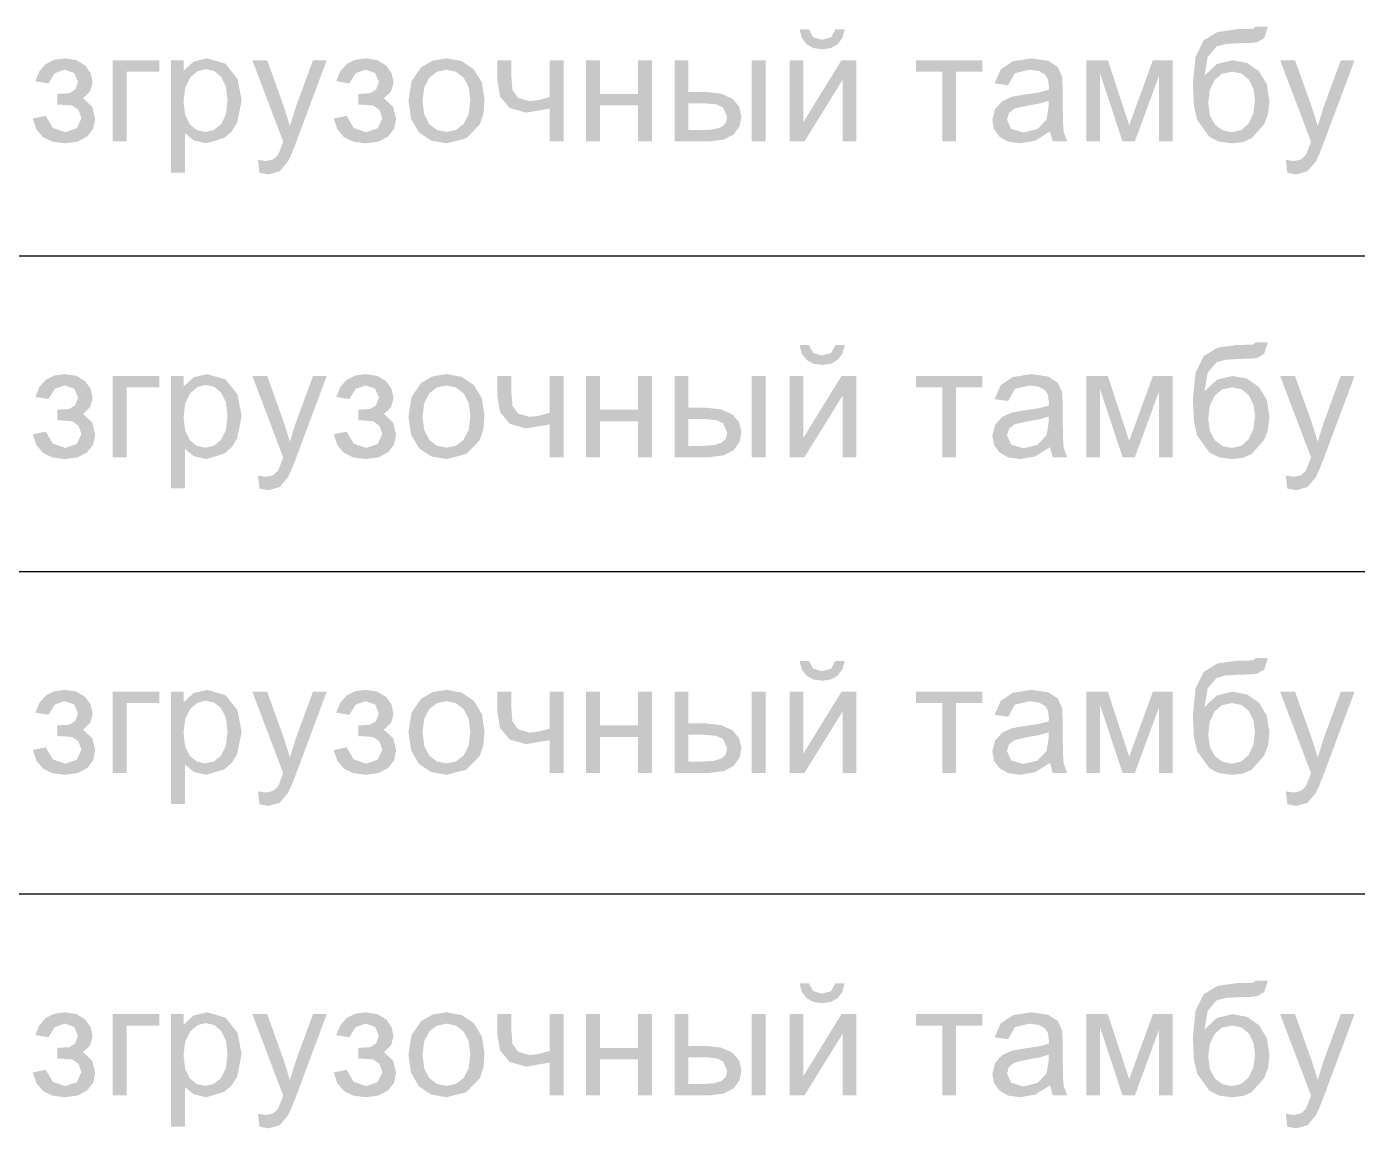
# Model space of a CAD drawing. Header units: millimetres. Extents: x 0 to 420, y 0 to 297.
# Drawn here: x 37.2 to 45.59, y 204.22 to 211.16 of the extents above; entities that cross this region are included whole.
import ezdxf

# ---------------------------------------------------------------- set-up
doc = ezdxf.new("R2010")
doc.units = ezdxf.units.MM
doc.layers.get('0').update_dxf_attribs({"linetype": 'CONTINUOUS'})

msp = doc.modelspace()

# ---------------------------------------------------------------- hatches: boundary and pattern name
at = {"true_color": 0x0000fb}
h = msp.add_hatch(color=0, dxfattribs=at)
h.paths.add_polyline_path([(44.951554, 211.162745), (45.028173, 211.162194), (45.005022, 211.089984), (44.959822, 211.064077), (44.918757, 211.059874), (44.851233, 211.058565), (44.760765, 211.05326), (44.70461, 211.037619), (44.648386, 210.970922), (44.629093, 210.854064), (44.705712, 210.926825), (44.804931, 210.951078), (44.897122, 210.933715), (44.971949, 210.881625), (45.021559, 210.800183), (45.038095, 210.694763), (45.029551, 210.612908), (45.004471, 210.547589), (44.925647, 210.458843), (44.87149, 210.435278), (44.801624, 210.427424), (44.720182, 210.437759), (44.65941, 210.468765), (44.58224, 210.575701), (44.561914, 210.665066), (44.55523, 210.802801), (44.572249, 210.972369), (44.623581, 211.076204), (44.710811, 211.129052), (44.835248, 211.14676), (44.904701, 211.147311), (44.93612, 211.149516)], flags=0)
h.paths.add_polyline_path([(44.947144, 210.696968), (44.937636, 210.769591), (44.909111, 210.828157), (44.863566, 210.866604), (44.802726, 210.87942), (44.738578, 210.865846), (44.691381, 210.825401), (44.661891, 210.76208), (44.652244, 210.680983), (44.662993, 210.60209), (44.695239, 210.544281), (44.743539, 210.509072), (44.802175, 210.497428), (44.860535, 210.511071), (44.906906, 210.551998), (44.936947, 210.615595)], flags=0)
h = msp.add_hatch(color=0, dxfattribs=at)
h.paths.add_polyline_path([(42.01289, 210.951078), (42.099982, 210.951078), (42.099982, 210.560818), (42.340312, 210.951078), (42.434019, 210.951078), (42.434019, 210.438999), (42.347478, 210.438999), (42.347478, 210.827055), (42.106597, 210.438999), (42.01289, 210.438999)], flags=0)
h.paths.add_polyline_path([(42.301727, 211.145106), (42.360707, 211.145106), (42.345893, 211.091776), (42.31661, 211.052502), (42.273546, 211.027973), (42.218494, 211.01998), (42.162752, 211.027904), (42.119826, 211.051951), (42.090129, 211.091294), (42.075729, 211.145106), (42.13526, 211.145106), (42.161718, 211.096048), (42.215737, 211.080063), (42.274717, 211.095497)], flags=0)
for points in [[(37.396627, 210.67051), (37.396627, 210.738309), (37.471592, 210.742719), (37.509075, 210.76587), (37.527265, 210.814377), (37.503563, 210.870601), (37.44348, 210.891547), (37.380986, 210.869774), (37.340403, 210.805006), (37.258272, 210.818786), (37.284196, 210.881728), (37.323867, 210.926687), (37.377179, 210.953662), (37.444032, 210.962654), (37.517136, 210.951492), (37.572465, 210.918005), (37.607467, 210.868878), (37.619318, 210.811069), (37.604091, 210.75457), (37.558684, 210.7113), (37.616562, 210.658383), (37.635854, 210.582315), (37.623176, 210.519752), (37.585694, 210.470418), (37.525336, 210.438172), (37.445134, 210.427424), (37.366775, 210.437147), (37.306917, 210.466353), (37.265455, 210.515093), (37.242287, 210.583418), (37.323867, 210.600505), (37.368515, 210.524438), (37.446788, 210.497428), (37.519548, 210.522233), (37.548762, 210.585622), (37.530572, 210.637437), (37.491436, 210.665549), (37.416471, 210.671061)], [(37.746009, 210.951078), (38.040909, 210.951078), (38.040909, 210.87942), (37.833101, 210.87942), (37.833101, 210.438999), (37.746009, 210.438999)], [(38.671409, 210.241664), (38.662038, 210.323244), (38.711647, 210.315527), (38.757398, 210.325449), (38.786062, 210.351907), (38.796879, 210.37492), (38.813071, 210.416951), (38.820788, 210.437897), (38.626209, 210.951078), (38.719916, 210.951078), (38.8263, 210.654524), (38.863232, 210.536013), (38.899061, 210.652871), (39.008753, 210.951078), (39.095293, 210.951078), (38.900714, 210.43018), (38.872671, 210.359004), (38.851656, 210.313873), (38.798739, 210.251035), (38.727633, 210.231191)], [(39.2936, 210.67051), (39.2936, 210.738309), (39.368566, 210.742719), (39.406048, 210.76587), (39.424238, 210.814377), (39.400536, 210.870601), (39.340454, 210.891547), (39.27796, 210.869774), (39.237376, 210.805006), (39.155245, 210.818786), (39.18117, 210.881728), (39.22084, 210.926687), (39.274153, 210.953662), (39.341005, 210.962654), (39.41411, 210.951492), (39.469438, 210.918005), (39.50444, 210.868878), (39.516291, 210.811069), (39.501064, 210.75457), (39.455658, 210.7113), (39.513535, 210.658383), (39.532828, 210.582315), (39.52015, 210.519752), (39.482667, 210.470418), (39.422309, 210.438172), (39.342107, 210.427424), (39.263749, 210.437147), (39.20389, 210.466353), (39.162428, 210.515093), (39.13926, 210.583418), (39.22084, 210.600505), (39.265488, 210.524438), (39.343761, 210.497428), (39.416521, 210.522233), (39.445736, 210.585622), (39.427546, 210.637437), (39.388409, 210.665549), (39.313444, 210.671061)], [(40.171779, 210.951078), (40.258871, 210.951078), (40.258871, 210.854064), (40.266036, 210.763114), (40.301865, 210.714056), (40.373523, 210.693109), (40.429747, 210.699448), (40.500854, 210.719017), (40.500854, 210.951078), (40.587946, 210.951078), (40.587946, 210.438999), (40.500854, 210.438999), (40.500854, 210.645705), (40.351475, 210.620349), (40.248398, 210.650115), (40.187764, 210.722324), (40.171779, 210.817133)], [(40.730284, 210.951078), (40.817376, 210.951078), (40.817376, 210.738309), (41.057706, 210.738309), (41.057706, 210.951078), (41.144798, 210.951078), (41.144798, 210.438999), (41.057706, 210.438999), (41.057706, 210.6661), (40.817376, 210.6661), (40.817376, 210.438999), (40.730284, 210.438999)], [(42.811043, 210.951078), (43.227211, 210.951078), (43.227211, 210.87942), (43.062397, 210.87942), (43.062397, 210.438999), (42.976408, 210.438999), (42.976408, 210.87942), (42.811043, 210.87942)], [(43.884352, 210.951078), (44.019399, 210.951078), (44.153896, 210.541525), (44.303275, 210.951078), (44.428401, 210.951078), (44.428401, 210.438999), (44.341309, 210.438999), (44.341309, 210.851308), (44.189725, 210.438999), (44.112004, 210.438999), (43.969239, 210.871152), (43.969239, 210.438999), (43.884352, 210.438999)], [(45.150799, 210.241664), (45.141428, 210.323244), (45.191038, 210.315527), (45.236789, 210.325449), (45.265452, 210.351907), (45.276269, 210.37492), (45.292461, 210.416951), (45.300178, 210.437897), (45.105599, 210.951078), (45.199306, 210.951078), (45.305691, 210.654524), (45.342622, 210.536013), (45.378451, 210.652871), (45.488143, 210.951078), (45.574684, 210.951078), (45.380105, 210.43018), (45.352062, 210.359004), (45.331046, 210.313873), (45.27813, 210.251035), (45.207023, 210.231191)], [(37.396627, 208.680843), (37.396627, 208.748642), (37.471592, 208.753052), (37.509075, 208.776203), (37.527265, 208.82471), (37.503563, 208.880934), (37.44348, 208.90188), (37.380986, 208.880107), (37.340403, 208.815339), (37.258272, 208.82912), (37.284196, 208.892062), (37.323867, 208.93702), (37.377179, 208.963995), (37.444032, 208.972987), (37.517136, 208.961825), (37.572465, 208.928339), (37.607467, 208.879212), (37.619318, 208.821403), (37.604091, 208.764903), (37.558684, 208.721633), (37.616562, 208.668716), (37.635854, 208.592648), (37.623176, 208.530086), (37.585694, 208.480752), (37.525336, 208.448506), (37.445134, 208.437757), (37.366775, 208.447481), (37.306917, 208.476687), (37.265455, 208.525426), (37.242287, 208.593751), (37.323867, 208.610839), (37.368515, 208.534771), (37.446788, 208.507761), (37.519548, 208.532566), (37.548762, 208.595956), (37.530572, 208.64777), (37.491436, 208.675882), (37.416471, 208.681394)], [(37.746009, 208.961411), (38.040909, 208.961411), (38.040909, 208.889754), (37.833101, 208.889754), (37.833101, 208.449332), (37.746009, 208.449332)], [(38.671409, 208.251997), (38.662038, 208.333577), (38.711647, 208.32586), (38.757398, 208.335782), (38.786062, 208.36224), (38.796879, 208.385254), (38.813071, 208.427284), (38.820788, 208.44823), (38.626209, 208.961411), (38.719916, 208.961411), (38.8263, 208.664858), (38.863232, 208.546346), (38.899061, 208.663204), (39.008753, 208.961411), (39.095293, 208.961411), (38.900714, 208.440513), (38.872671, 208.369337), (38.851656, 208.324207), (38.798739, 208.261368), (38.727633, 208.241524)], [(39.2936, 208.680843), (39.2936, 208.748642), (39.368566, 208.753052), (39.406048, 208.776203), (39.424238, 208.82471), (39.400536, 208.880934), (39.340454, 208.90188), (39.27796, 208.880107), (39.237376, 208.815339), (39.155245, 208.82912), (39.18117, 208.892062), (39.22084, 208.93702), (39.274153, 208.963995), (39.341005, 208.972987), (39.41411, 208.961825), (39.469438, 208.928339), (39.50444, 208.879212), (39.516291, 208.821403), (39.501064, 208.764903), (39.455658, 208.721633), (39.513535, 208.668716), (39.532828, 208.592648), (39.52015, 208.530086), (39.482667, 208.480752), (39.422309, 208.448506), (39.342107, 208.437757), (39.263749, 208.447481), (39.20389, 208.476687), (39.162428, 208.525426), (39.13926, 208.593751), (39.22084, 208.610839), (39.265488, 208.534771), (39.343761, 208.507761), (39.416521, 208.532566), (39.445736, 208.595956), (39.427546, 208.64777), (39.388409, 208.675882), (39.313444, 208.681394)], [(40.171779, 208.961411), (40.258871, 208.961411), (40.258871, 208.864398), (40.266036, 208.773447), (40.301865, 208.724389), (40.373523, 208.703443), (40.429747, 208.709782), (40.500854, 208.72935), (40.500854, 208.961411), (40.587946, 208.961411), (40.587946, 208.449332), (40.500854, 208.449332), (40.500854, 208.656038), (40.351475, 208.630682), (40.248398, 208.660448), (40.187764, 208.732657), (40.171779, 208.827466)], [(40.730284, 208.961411), (40.817376, 208.961411), (40.817376, 208.748642), (41.057706, 208.748642), (41.057706, 208.961411), (41.144798, 208.961411), (41.144798, 208.449332), (41.057706, 208.449332), (41.057706, 208.676433), (40.817376, 208.676433), (40.817376, 208.449332), (40.730284, 208.449332)], [(42.811043, 208.961411), (43.227211, 208.961411), (43.227211, 208.889754), (43.062397, 208.889754), (43.062397, 208.449332), (42.976408, 208.449332), (42.976408, 208.889754), (42.811043, 208.889754)], [(43.884352, 208.961411), (44.019399, 208.961411), (44.153896, 208.551859), (44.303275, 208.961411), (44.428401, 208.961411), (44.428401, 208.449332), (44.341309, 208.449332), (44.341309, 208.861642), (44.189725, 208.449332), (44.112004, 208.449332), (43.969239, 208.881485), (43.969239, 208.449332), (43.884352, 208.449332)], [(45.150799, 208.251997), (45.141428, 208.333577), (45.191038, 208.32586), (45.236789, 208.335782), (45.265452, 208.36224), (45.276269, 208.385254), (45.292461, 208.427284), (45.300178, 208.44823), (45.105599, 208.961411), (45.199306, 208.961411), (45.305691, 208.664858), (45.342622, 208.546346), (45.378451, 208.663204), (45.488143, 208.961411), (45.574684, 208.961411), (45.380105, 208.440513), (45.352062, 208.369337), (45.331046, 208.324207), (45.27813, 208.261368), (45.207023, 208.241524)], [(37.396627, 206.691176), (37.396627, 206.758976), (37.471592, 206.763385), (37.509075, 206.786537), (37.527265, 206.835043), (37.503563, 206.891267), (37.44348, 206.912214), (37.380986, 206.890441), (37.340403, 206.825673), (37.258272, 206.839453), (37.284196, 206.902395), (37.323867, 206.947354), (37.377179, 206.974329), (37.444032, 206.98332), (37.517136, 206.972158), (37.572465, 206.938672), (37.607467, 206.889545), (37.619318, 206.831736), (37.604091, 206.775237), (37.558684, 206.731966), (37.616562, 206.67905), (37.635854, 206.602982), (37.623176, 206.540419), (37.585694, 206.491085), (37.525336, 206.458839), (37.445134, 206.44809), (37.366775, 206.457814), (37.306917, 206.48702), (37.265455, 206.535759), (37.242287, 206.604084), (37.323867, 206.621172), (37.368515, 206.545104), (37.446788, 206.518095), (37.519548, 206.542899), (37.548762, 206.606289), (37.530572, 206.658103), (37.491436, 206.686215), (37.416471, 206.691727)], [(37.746009, 206.971745), (38.040909, 206.971745), (38.040909, 206.900087), (37.833101, 206.900087), (37.833101, 206.459666), (37.746009, 206.459666)], [(38.671409, 206.262331), (38.662038, 206.343911), (38.711647, 206.336194), (38.757398, 206.346115), (38.786062, 206.372574), (38.796879, 206.395587), (38.813071, 206.437617), (38.820788, 206.458563), (38.626209, 206.971745), (38.719916, 206.971745), (38.8263, 206.675191), (38.863232, 206.55668), (38.899061, 206.673537), (39.008753, 206.971745), (39.095293, 206.971745), (38.900714, 206.450846), (38.872671, 206.379671), (38.851656, 206.33454), (38.798739, 206.271701), (38.727633, 206.251858)], [(39.2936, 206.691176), (39.2936, 206.758976), (39.368566, 206.763385), (39.406048, 206.786537), (39.424238, 206.835043), (39.400536, 206.891267), (39.340454, 206.912214), (39.27796, 206.890441), (39.237376, 206.825673), (39.155245, 206.839453), (39.18117, 206.902395), (39.22084, 206.947354), (39.274153, 206.974329), (39.341005, 206.98332), (39.41411, 206.972158), (39.469438, 206.938672), (39.50444, 206.889545), (39.516291, 206.831736), (39.501064, 206.775237), (39.455658, 206.731966), (39.513535, 206.67905), (39.532828, 206.602982), (39.52015, 206.540419), (39.482667, 206.491085), (39.422309, 206.458839), (39.342107, 206.44809), (39.263749, 206.457814), (39.20389, 206.48702), (39.162428, 206.535759), (39.13926, 206.604084), (39.22084, 206.621172), (39.265488, 206.545104), (39.343761, 206.518095), (39.416521, 206.542899), (39.445736, 206.606289), (39.427546, 206.658103), (39.388409, 206.686215), (39.313444, 206.691727)], [(40.171779, 206.971745), (40.258871, 206.971745), (40.258871, 206.874731), (40.266036, 206.78378), (40.301865, 206.734722), (40.373523, 206.713776), (40.429747, 206.720115), (40.500854, 206.739683), (40.500854, 206.971745), (40.587946, 206.971745), (40.587946, 206.459666), (40.500854, 206.459666), (40.500854, 206.666372), (40.351475, 206.641016), (40.248398, 206.670781), (40.187764, 206.74299), (40.171779, 206.8378)], [(40.730284, 206.971745), (40.817376, 206.971745), (40.817376, 206.758976), (41.057706, 206.758976), (41.057706, 206.971745), (41.144798, 206.971745), (41.144798, 206.459666), (41.057706, 206.459666), (41.057706, 206.686767), (40.817376, 206.686767), (40.817376, 206.459666), (40.730284, 206.459666)], [(42.811043, 206.971745), (43.227211, 206.971745), (43.227211, 206.900087), (43.062397, 206.900087), (43.062397, 206.459666), (42.976408, 206.459666), (42.976408, 206.900087), (42.811043, 206.900087)], [(43.884352, 206.971745), (44.019399, 206.971745), (44.153896, 206.562192), (44.303275, 206.971745), (44.428401, 206.971745), (44.428401, 206.459666), (44.341309, 206.459666), (44.341309, 206.871975), (44.189725, 206.459666), (44.112004, 206.459666), (43.969239, 206.891819), (43.969239, 206.459666), (43.884352, 206.459666)], [(45.150799, 206.262331), (45.141428, 206.343911), (45.191038, 206.336194), (45.236789, 206.346115), (45.265452, 206.372574), (45.276269, 206.395587), (45.292461, 206.437617), (45.300178, 206.458563), (45.105599, 206.971745), (45.199306, 206.971745), (45.305691, 206.675191), (45.342622, 206.55668), (45.378451, 206.673537), (45.488143, 206.971745), (45.574684, 206.971745), (45.380105, 206.450846), (45.352062, 206.379671), (45.331046, 206.33454), (45.27813, 206.271701), (45.207023, 206.251858)], [(37.396627, 204.659176), (37.396627, 204.726976), (37.471592, 204.731385), (37.509075, 204.754537), (37.527265, 204.803043), (37.503563, 204.859267), (37.44348, 204.880214), (37.380986, 204.858441), (37.340403, 204.793673), (37.258272, 204.807453), (37.284196, 204.870395), (37.323867, 204.915354), (37.377179, 204.942329), (37.444032, 204.95132), (37.517136, 204.940158), (37.572465, 204.906672), (37.607467, 204.857545), (37.619318, 204.799736), (37.604091, 204.743237), (37.558684, 204.699966), (37.616562, 204.64705), (37.635854, 204.570982), (37.623176, 204.508419), (37.585694, 204.459085), (37.525336, 204.426839), (37.445134, 204.41609), (37.366775, 204.425814), (37.306917, 204.45502), (37.265455, 204.503759), (37.242287, 204.572084), (37.323867, 204.589172), (37.368515, 204.513104), (37.446788, 204.486095), (37.519548, 204.510899), (37.548762, 204.574289), (37.530572, 204.626103), (37.491436, 204.654215), (37.416471, 204.659727)], [(39.2936, 204.659176), (39.2936, 204.726976), (39.368566, 204.731385), (39.406048, 204.754537), (39.424238, 204.803043), (39.400536, 204.859267), (39.340454, 204.880214), (39.27796, 204.858441), (39.237376, 204.793673), (39.155245, 204.807453), (39.18117, 204.870395), (39.22084, 204.915354), (39.274153, 204.942329), (39.341005, 204.95132), (39.41411, 204.940158), (39.469438, 204.906672), (39.50444, 204.857545), (39.516291, 204.799736), (39.501064, 204.743237), (39.455658, 204.699966), (39.513535, 204.64705), (39.532828, 204.570982), (39.52015, 204.508419), (39.482667, 204.459085), (39.422309, 204.426839), (39.342107, 204.41609), (39.263749, 204.425814), (39.20389, 204.45502), (39.162428, 204.503759), (39.13926, 204.572084), (39.22084, 204.589172), (39.265488, 204.513104), (39.343761, 204.486095), (39.416521, 204.510899), (39.445736, 204.574289), (39.427546, 204.626103), (39.388409, 204.654215), (39.313444, 204.659727)], [(37.746009, 204.939745), (38.040909, 204.939745), (38.040909, 204.868087), (37.833101, 204.868087), (37.833101, 204.427666), (37.746009, 204.427666)], [(38.671409, 204.230331), (38.662038, 204.311911), (38.711647, 204.304194), (38.757398, 204.314116), (38.786062, 204.340574), (38.796879, 204.363587), (38.813071, 204.405617), (38.820788, 204.426563), (38.626209, 204.939745), (38.719916, 204.939745), (38.8263, 204.643191), (38.863232, 204.52468), (38.899061, 204.641537), (39.008753, 204.939745), (39.095293, 204.939745), (38.900714, 204.418846), (38.872671, 204.347671), (38.851656, 204.30254), (38.798739, 204.239701), (38.727633, 204.219858)], [(40.171779, 204.939745), (40.258871, 204.939745), (40.258871, 204.842731), (40.266036, 204.75178), (40.301865, 204.702722), (40.373523, 204.681776), (40.429747, 204.688115), (40.500854, 204.707683), (40.500854, 204.939745), (40.587946, 204.939745), (40.587946, 204.427666), (40.500854, 204.427666), (40.500854, 204.634372), (40.351475, 204.609016), (40.248398, 204.638781), (40.187764, 204.710991), (40.171779, 204.8058)], [(40.730284, 204.939745), (40.817376, 204.939745), (40.817376, 204.726976), (41.057706, 204.726976), (41.057706, 204.939745), (41.144798, 204.939745), (41.144798, 204.427666), (41.057706, 204.427666), (41.057706, 204.654767), (40.817376, 204.654767), (40.817376, 204.427666), (40.730284, 204.427666)], [(42.811043, 204.939745), (43.227211, 204.939745), (43.227211, 204.868087), (43.062397, 204.868087), (43.062397, 204.427666), (42.976408, 204.427666), (42.976408, 204.868087), (42.811043, 204.868087)], [(43.884352, 204.939745), (44.019399, 204.939745), (44.153896, 204.530192), (44.303275, 204.939745), (44.428401, 204.939745), (44.428401, 204.427666), (44.341309, 204.427666), (44.341309, 204.839975), (44.189725, 204.427666), (44.112004, 204.427666), (43.969239, 204.859819), (43.969239, 204.427666), (43.884352, 204.427666)], [(45.150799, 204.230331), (45.141428, 204.311911), (45.191038, 204.304194), (45.236789, 204.314116), (45.265452, 204.340574), (45.276269, 204.363587), (45.292461, 204.405617), (45.300178, 204.426563), (45.105599, 204.939745), (45.199306, 204.939745), (45.305691, 204.643191), (45.342622, 204.52468), (45.378451, 204.641537), (45.488143, 204.939745), (45.574684, 204.939745), (45.380105, 204.418846), (45.352062, 204.347671), (45.331046, 204.30254), (45.27813, 204.239701), (45.207023, 204.219858)]]:
    msp.add_hatch(color=0, dxfattribs=at).paths.add_polyline_path(points, flags=0)
h = msp.add_hatch(color=0, dxfattribs=at)
h.paths.add_polyline_path([(38.113949, 210.242767), (38.113949, 210.951078), (38.193324, 210.951078), (38.193324, 210.884932), (38.256162, 210.94281), (38.341601, 210.962654), (38.457356, 210.92903), (38.532873, 210.833669), (38.55878, 210.699173), (38.530668, 210.55751), (38.49601, 210.501838), (38.448537, 210.461048), (38.335537, 210.427424), (38.257265, 210.445614), (38.201041, 210.491916), (38.201041, 210.242767)], flags=0)
h.paths.add_polyline_path([(38.192773, 210.692007), (38.202695, 210.605948), (38.23246, 210.545935), (38.276626, 210.510726), (38.329474, 210.499082), (38.383218, 210.511139), (38.428693, 210.547589), (38.459699, 210.610014), (38.470034, 210.699724), (38.459837, 210.784956), (38.429795, 210.845796), (38.385491, 210.882521), (38.333333, 210.894854), (38.281174, 210.881763), (38.235216, 210.84304), (38.203246, 210.779306)], flags=0)
h = msp.add_hatch(color=0, dxfattribs=at)
h.paths.add_polyline_path([(39.61046, 210.695314), (39.630029, 210.818993), (39.689284, 210.905878), (39.762527, 210.948322), (39.850239, 210.962654), (39.946219, 210.94529), (40.022769, 210.893201), (40.073137, 210.810863), (40.090018, 210.70248), (40.082576, 210.613734), (40.060252, 210.546486), (39.974262, 210.458843), (39.850239, 210.427424), (39.753087, 210.444511), (39.676606, 210.496326), (39.626997, 210.580317)], flags=0)
h.paths.add_polyline_path([(39.699206, 210.695314), (39.709955, 210.608842), (39.742201, 210.547589), (39.790639, 210.511139), (39.850239, 210.499082), (39.909357, 210.511208), (39.957726, 210.54814), (39.989972, 210.610083), (40.000721, 210.69807), (39.989972, 210.781166), (39.957726, 210.841938), (39.909357, 210.878662), (39.850239, 210.890996), (39.790639, 210.878662), (39.742201, 210.841938), (39.709955, 210.780822)], flags=0)
h = msp.add_hatch(color=0, dxfattribs=at)
h.paths.add_polyline_path([(41.774838, 210.951078), (41.861379, 210.951078), (41.861379, 210.438999), (41.774838, 210.438999)], flags=0)
h.paths.add_polyline_path([(41.289218, 210.951078), (41.375758, 210.951078), (41.375758, 210.750987), (41.486001, 210.750987), (41.581086, 210.740376), (41.651366, 210.709095), (41.69505, 210.659623), (41.709795, 210.594442), (41.69753, 210.534566), (41.661288, 210.484199), (41.598036, 210.45023), (41.505845, 210.438999), (41.289218, 210.438999)], flags=0)
h.paths.add_polyline_path([(41.375758, 210.510657), (41.46726, 210.510657), (41.53754, 210.515618), (41.584669, 210.530501), (41.61099, 210.556408), (41.619947, 210.593891), (41.593488, 210.652871), (41.551665, 210.672714), (41.478836, 210.679329), (41.375758, 210.679329)], flags=0)
h = msp.add_hatch(color=0, dxfattribs=at)
h.paths.add_polyline_path([(43.654865, 210.502389), (43.56171, 210.44396), (43.465798, 210.427424), (43.391109, 210.437759), (43.336263, 210.468765), (43.302294, 210.515618), (43.291063, 210.574047), (43.308151, 210.642398), (43.352799, 210.692558), (43.415638, 210.721221), (43.492808, 210.734451), (43.58362, 210.74768), (43.647148, 210.764216), (43.647699, 210.786816), (43.641567, 210.831947), (43.623446, 210.861781), (43.581691, 210.883623), (43.524227, 210.890996), (43.433828, 210.869498), (43.390833, 210.793431), (43.305946, 210.805006), (43.34398, 210.893201), (43.420599, 210.944464), (43.536905, 210.962654), (43.643289, 210.94722), (43.703923, 210.908083), (43.730933, 210.849655), (43.735342, 210.769177), (43.735342, 210.653422), (43.736652, 210.554685), (43.740855, 210.500184), (43.762903, 210.438999), (43.671953, 210.438999)], flags=0)
h.paths.add_polyline_path([(43.647148, 210.695865), (43.588099, 210.677951), (43.505486, 210.663344), (43.429969, 210.645705), (43.395794, 210.617593), (43.383667, 210.576252), (43.409574, 210.518374), (43.486744, 210.495223), (43.576041, 210.517272), (43.633368, 210.577354), (43.647148, 210.664446)], flags=0)
h = msp.add_hatch(color=0, dxfattribs=at)
h.paths.add_polyline_path([(42.01289, 208.961411), (42.099982, 208.961411), (42.099982, 208.571151), (42.340312, 208.961411), (42.434019, 208.961411), (42.434019, 208.449332), (42.347478, 208.449332), (42.347478, 208.837388), (42.106597, 208.449332), (42.01289, 208.449332)], flags=0)
h.paths.add_polyline_path([(42.301727, 209.155439), (42.360707, 209.155439), (42.345893, 209.102109), (42.31661, 209.062835), (42.273546, 209.038306), (42.218494, 209.030313), (42.162752, 209.038237), (42.119826, 209.062284), (42.090129, 209.101627), (42.075729, 209.155439), (42.13526, 209.155439), (42.161718, 209.106381), (42.215737, 209.090396), (42.274717, 209.10583)], flags=0)
h = msp.add_hatch(color=0, dxfattribs=at)
h.paths.add_polyline_path([(44.951554, 209.173078), (45.028173, 209.172527), (45.005022, 209.100318), (44.959822, 209.074411), (44.918757, 209.070208), (44.851233, 209.068898), (44.760765, 209.063593), (44.70461, 209.047952), (44.648386, 208.981255), (44.629093, 208.864398), (44.705712, 208.937158), (44.804931, 208.961411), (44.897122, 208.944048), (44.971949, 208.891958), (45.021559, 208.810516), (45.038095, 208.705096), (45.029551, 208.623241), (45.004471, 208.557922), (44.925647, 208.469176), (44.87149, 208.445612), (44.801624, 208.437757), (44.720182, 208.448092), (44.65941, 208.479098), (44.58224, 208.586034), (44.561914, 208.6754), (44.55523, 208.813135), (44.572249, 208.982702), (44.623581, 209.086537), (44.710811, 209.139385), (44.835248, 209.157093), (44.904701, 209.157644), (44.93612, 209.159849)], flags=0)
h.paths.add_polyline_path([(44.947144, 208.707301), (44.937636, 208.779924), (44.909111, 208.83849), (44.863566, 208.876938), (44.802726, 208.889754), (44.738578, 208.87618), (44.691381, 208.835734), (44.661891, 208.772414), (44.652244, 208.691316), (44.662993, 208.612423), (44.695239, 208.554615), (44.743539, 208.519406), (44.802175, 208.507761), (44.860535, 208.521404), (44.906906, 208.562332), (44.936947, 208.625928)], flags=0)
h = msp.add_hatch(color=0, dxfattribs=at)
h.paths.add_polyline_path([(38.113949, 208.2531), (38.113949, 208.961411), (38.193324, 208.961411), (38.193324, 208.895266), (38.256162, 208.953143), (38.341601, 208.972987), (38.457356, 208.939363), (38.532873, 208.844003), (38.55878, 208.709506), (38.530668, 208.567844), (38.49601, 208.512171), (38.448537, 208.471381), (38.335537, 208.437757), (38.257265, 208.455947), (38.201041, 208.502249), (38.201041, 208.2531)], flags=0)
h.paths.add_polyline_path([(38.192773, 208.70234), (38.202695, 208.616282), (38.23246, 208.556268), (38.276626, 208.521059), (38.329474, 208.509415), (38.383218, 208.521473), (38.428693, 208.557922), (38.459699, 208.620347), (38.470034, 208.710057), (38.459837, 208.795289), (38.429795, 208.856129), (38.385491, 208.892854), (38.333333, 208.905188), (38.281174, 208.892096), (38.235216, 208.853373), (38.203246, 208.789639)], flags=0)
h = msp.add_hatch(color=0, dxfattribs=at)
h.paths.add_polyline_path([(39.61046, 208.705648), (39.630029, 208.829327), (39.689284, 208.916212), (39.762527, 208.958655), (39.850239, 208.972987), (39.946219, 208.955624), (40.022769, 208.903534), (40.073137, 208.821196), (40.090018, 208.712813), (40.082576, 208.624068), (40.060252, 208.556819), (39.974262, 208.469176), (39.850239, 208.437757), (39.753087, 208.454845), (39.676606, 208.506659), (39.626997, 208.59065)], flags=0)
h.paths.add_polyline_path([(39.699206, 208.705648), (39.709955, 208.619176), (39.742201, 208.557922), (39.790639, 208.521473), (39.850239, 208.509415), (39.909357, 208.521542), (39.957726, 208.558473), (39.989972, 208.620416), (40.000721, 208.708404), (39.989972, 208.791499), (39.957726, 208.852271), (39.909357, 208.888996), (39.850239, 208.901329), (39.790639, 208.888996), (39.742201, 208.852271), (39.709955, 208.791155)], flags=0)
h = msp.add_hatch(color=0, dxfattribs=at)
h.paths.add_polyline_path([(41.774838, 208.961411), (41.861379, 208.961411), (41.861379, 208.449332), (41.774838, 208.449332)], flags=0)
h.paths.add_polyline_path([(41.289218, 208.961411), (41.375758, 208.961411), (41.375758, 208.76132), (41.486001, 208.76132), (41.581086, 208.750709), (41.651366, 208.719428), (41.69505, 208.669956), (41.709795, 208.604775), (41.69753, 208.544899), (41.661288, 208.494532), (41.598036, 208.460564), (41.505845, 208.449332), (41.289218, 208.449332)], flags=0)
h.paths.add_polyline_path([(41.375758, 208.52099), (41.46726, 208.52099), (41.53754, 208.525951), (41.584669, 208.540834), (41.61099, 208.566741), (41.619947, 208.604224), (41.593488, 208.663204), (41.551665, 208.683048), (41.478836, 208.689662), (41.375758, 208.689662)], flags=0)
h = msp.add_hatch(color=0, dxfattribs=at)
h.paths.add_polyline_path([(43.654865, 208.512722), (43.56171, 208.454293), (43.465798, 208.437757), (43.391109, 208.448092), (43.336263, 208.479098), (43.302294, 208.525951), (43.291063, 208.58438), (43.308151, 208.652731), (43.352799, 208.702892), (43.415638, 208.731555), (43.492808, 208.744784), (43.58362, 208.758013), (43.647148, 208.77455), (43.647699, 208.797149), (43.641567, 208.84228), (43.623446, 208.872115), (43.581691, 208.893957), (43.524227, 208.901329), (43.433828, 208.879832), (43.390833, 208.803764), (43.305946, 208.815339), (43.34398, 208.903534), (43.420599, 208.954797), (43.536905, 208.972987), (43.643289, 208.957553), (43.703923, 208.918417), (43.730933, 208.859988), (43.735342, 208.77951), (43.735342, 208.663755), (43.736652, 208.565019), (43.740855, 208.510517), (43.762903, 208.449332), (43.671953, 208.449332)], flags=0)
h.paths.add_polyline_path([(43.647148, 208.706199), (43.588099, 208.688284), (43.505486, 208.673677), (43.429969, 208.656038), (43.395794, 208.627926), (43.383667, 208.586585), (43.409574, 208.528707), (43.486744, 208.505556), (43.576041, 208.527605), (43.633368, 208.587688), (43.647148, 208.67478)], flags=0)
h = msp.add_hatch(color=0, dxfattribs=at)
h.paths.add_polyline_path([(42.01289, 206.971745), (42.099982, 206.971745), (42.099982, 206.581484), (42.340312, 206.971745), (42.434019, 206.971745), (42.434019, 206.459666), (42.347478, 206.459666), (42.347478, 206.847721), (42.106597, 206.459666), (42.01289, 206.459666)], flags=0)
h.paths.add_polyline_path([(42.301727, 207.165773), (42.360707, 207.165773), (42.345893, 207.112443), (42.31661, 207.073168), (42.273546, 207.048639), (42.218494, 207.040647), (42.162752, 207.04857), (42.119826, 207.072617), (42.090129, 207.11196), (42.075729, 207.165773), (42.13526, 207.165773), (42.161718, 207.116714), (42.215737, 207.100729), (42.274717, 207.116163)], flags=0)
h = msp.add_hatch(color=0, dxfattribs=at)
h.paths.add_polyline_path([(44.951554, 207.183412), (45.028173, 207.18286), (45.005022, 207.110651), (44.959822, 207.084744), (44.918757, 207.080541), (44.851233, 207.079232), (44.760765, 207.073926), (44.70461, 207.058286), (44.648386, 206.991589), (44.629093, 206.874731), (44.705712, 206.947491), (44.804931, 206.971745), (44.897122, 206.954382), (44.971949, 206.902292), (45.021559, 206.82085), (45.038095, 206.71543), (45.029551, 206.633574), (45.004471, 206.568255), (44.925647, 206.47951), (44.87149, 206.455945), (44.801624, 206.44809), (44.720182, 206.458426), (44.65941, 206.489431), (44.58224, 206.596367), (44.561914, 206.685733), (44.55523, 206.823468), (44.572249, 206.993036), (44.623581, 207.096871), (44.710811, 207.149718), (44.835248, 207.167426), (44.904701, 207.167977), (44.93612, 207.170182)], flags=0)
h.paths.add_polyline_path([(44.947144, 206.717635), (44.937636, 206.790257), (44.909111, 206.848824), (44.863566, 206.887271), (44.802726, 206.900087), (44.738578, 206.886513), (44.691381, 206.846068), (44.661891, 206.782747), (44.652244, 206.701649), (44.662993, 206.622757), (44.695239, 206.564948), (44.743539, 206.529739), (44.802175, 206.518095), (44.860535, 206.531737), (44.906906, 206.572665), (44.936947, 206.636261)], flags=0)
h = msp.add_hatch(color=0, dxfattribs=at)
h.paths.add_polyline_path([(38.113949, 206.263433), (38.113949, 206.971745), (38.193324, 206.971745), (38.193324, 206.905599), (38.256162, 206.963477), (38.341601, 206.98332), (38.457356, 206.949696), (38.532873, 206.854336), (38.55878, 206.719839), (38.530668, 206.578177), (38.49601, 206.522504), (38.448537, 206.481714), (38.335537, 206.44809), (38.257265, 206.46628), (38.201041, 206.512583), (38.201041, 206.263433)], flags=0)
h.paths.add_polyline_path([(38.192773, 206.712674), (38.202695, 206.626615), (38.23246, 206.566602), (38.276626, 206.531393), (38.329474, 206.519748), (38.383218, 206.531806), (38.428693, 206.568255), (38.459699, 206.63068), (38.470034, 206.720391), (38.459837, 206.805622), (38.429795, 206.866463), (38.385491, 206.903187), (38.333333, 206.915521), (38.281174, 206.90243), (38.235216, 206.863707), (38.203246, 206.799972)], flags=0)
h = msp.add_hatch(color=0, dxfattribs=at)
h.paths.add_polyline_path([(39.61046, 206.715981), (39.630029, 206.83966), (39.689284, 206.926545), (39.762527, 206.968989), (39.850239, 206.98332), (39.946219, 206.965957), (40.022769, 206.913867), (40.073137, 206.831529), (40.090018, 206.723147), (40.082576, 206.634401), (40.060252, 206.567153), (39.974262, 206.47951), (39.850239, 206.44809), (39.753087, 206.465178), (39.676606, 206.516992), (39.626997, 206.600984)], flags=0)
h.paths.add_polyline_path([(39.699206, 206.715981), (39.709955, 206.629509), (39.742201, 206.568255), (39.790639, 206.531806), (39.850239, 206.519748), (39.909357, 206.531875), (39.957726, 206.568806), (39.989972, 206.630749), (40.000721, 206.718737), (39.989972, 206.801833), (39.957726, 206.862604), (39.909357, 206.899329), (39.850239, 206.911662), (39.790639, 206.899329), (39.742201, 206.862604), (39.709955, 206.801488)], flags=0)
h = msp.add_hatch(color=0, dxfattribs=at)
h.paths.add_polyline_path([(41.774838, 206.971745), (41.861379, 206.971745), (41.861379, 206.459666), (41.774838, 206.459666)], flags=0)
h.paths.add_polyline_path([(41.289218, 206.971745), (41.375758, 206.971745), (41.375758, 206.771654), (41.486001, 206.771654), (41.581086, 206.761043), (41.651366, 206.729761), (41.69505, 206.68029), (41.709795, 206.615109), (41.69753, 206.555233), (41.661288, 206.504865), (41.598036, 206.470897), (41.505845, 206.459666), (41.289218, 206.459666)], flags=0)
h.paths.add_polyline_path([(41.375758, 206.531324), (41.46726, 206.531324), (41.53754, 206.536285), (41.584669, 206.551168), (41.61099, 206.577075), (41.619947, 206.614557), (41.593488, 206.673537), (41.551665, 206.693381), (41.478836, 206.699996), (41.375758, 206.699996)], flags=0)
h = msp.add_hatch(color=0, dxfattribs=at)
h.paths.add_polyline_path([(43.654865, 206.523056), (43.56171, 206.464627), (43.465798, 206.44809), (43.391109, 206.458426), (43.336263, 206.489431), (43.302294, 206.536285), (43.291063, 206.594714), (43.308151, 206.663064), (43.352799, 206.713225), (43.415638, 206.741888), (43.492808, 206.755117), (43.58362, 206.768346), (43.647148, 206.784883), (43.647699, 206.807483), (43.641567, 206.852613), (43.623446, 206.882448), (43.581691, 206.90429), (43.524227, 206.911662), (43.433828, 206.890165), (43.390833, 206.814097), (43.305946, 206.825673), (43.34398, 206.913867), (43.420599, 206.96513), (43.536905, 206.98332), (43.643289, 206.967886), (43.703923, 206.92875), (43.730933, 206.870321), (43.735342, 206.789844), (43.735342, 206.674089), (43.736652, 206.575352), (43.740855, 206.520851), (43.762903, 206.459666), (43.671953, 206.459666)], flags=0)
h.paths.add_polyline_path([(43.647148, 206.716532), (43.588099, 206.698618), (43.505486, 206.68401), (43.429969, 206.666372), (43.395794, 206.63826), (43.383667, 206.596918), (43.409574, 206.539041), (43.486744, 206.51589), (43.576041, 206.537938), (43.633368, 206.598021), (43.647148, 206.685113)], flags=0)
h = msp.add_hatch(color=0, dxfattribs=at)
h.paths.add_polyline_path([(42.01289, 204.939745), (42.099982, 204.939745), (42.099982, 204.549484), (42.340312, 204.939745), (42.434019, 204.939745), (42.434019, 204.427666), (42.347478, 204.427666), (42.347478, 204.815721), (42.106597, 204.427666), (42.01289, 204.427666)], flags=0)
h.paths.add_polyline_path([(42.301727, 205.133773), (42.360707, 205.133773), (42.345893, 205.080443), (42.31661, 205.041168), (42.273546, 205.016639), (42.218494, 205.008647), (42.162752, 205.01657), (42.119826, 205.040617), (42.090129, 205.07996), (42.075729, 205.133773), (42.13526, 205.133773), (42.161718, 205.084714), (42.215737, 205.068729), (42.274717, 205.084163)], flags=0)
h = msp.add_hatch(color=0, dxfattribs=at)
h.paths.add_polyline_path([(44.951554, 205.151412), (45.028173, 205.15086), (45.005022, 205.078651), (44.959822, 205.052744), (44.918757, 205.048541), (44.851233, 205.047232), (44.760765, 205.041926), (44.70461, 205.026286), (44.648386, 204.959589), (44.629093, 204.842731), (44.705712, 204.915491), (44.804931, 204.939745), (44.897122, 204.922382), (44.971949, 204.870292), (45.021559, 204.78885), (45.038095, 204.68343), (45.029551, 204.601574), (45.004471, 204.536255), (44.925647, 204.44751), (44.87149, 204.423945), (44.801624, 204.41609), (44.720182, 204.426426), (44.65941, 204.457431), (44.58224, 204.564367), (44.561914, 204.653733), (44.55523, 204.791468), (44.572249, 204.961036), (44.623581, 205.064871), (44.710811, 205.117718), (44.835248, 205.135426), (44.904701, 205.135977), (44.93612, 205.138182)], flags=0)
h.paths.add_polyline_path([(44.947144, 204.685635), (44.937636, 204.758257), (44.909111, 204.816824), (44.863566, 204.855271), (44.802726, 204.868087), (44.738578, 204.854513), (44.691381, 204.814068), (44.661891, 204.750747), (44.652244, 204.669649), (44.662993, 204.590757), (44.695239, 204.532948), (44.743539, 204.497739), (44.802175, 204.486095), (44.860535, 204.499737), (44.906906, 204.540665), (44.936947, 204.604261)], flags=0)
h = msp.add_hatch(color=0, dxfattribs=at)
h.paths.add_polyline_path([(38.113949, 204.231433), (38.113949, 204.939745), (38.193324, 204.939745), (38.193324, 204.873599), (38.256162, 204.931477), (38.341601, 204.95132), (38.457356, 204.917696), (38.532873, 204.822336), (38.55878, 204.687839), (38.530668, 204.546177), (38.49601, 204.490504), (38.448537, 204.449714), (38.335537, 204.41609), (38.257265, 204.43428), (38.201041, 204.480583), (38.201041, 204.231433)], flags=0)
h.paths.add_polyline_path([(38.192773, 204.680674), (38.202695, 204.594615), (38.23246, 204.534602), (38.276626, 204.499393), (38.329474, 204.487748), (38.383218, 204.499806), (38.428693, 204.536255), (38.459699, 204.59868), (38.470034, 204.688391), (38.459837, 204.773622), (38.429795, 204.834463), (38.385491, 204.871187), (38.333333, 204.883521), (38.281174, 204.87043), (38.235216, 204.831707), (38.203246, 204.767972)], flags=0)
h = msp.add_hatch(color=0, dxfattribs=at)
h.paths.add_polyline_path([(39.61046, 204.683981), (39.630029, 204.80766), (39.689284, 204.894545), (39.762527, 204.936989), (39.850239, 204.95132), (39.946219, 204.933957), (40.022769, 204.881867), (40.073137, 204.799529), (40.090018, 204.691147), (40.082576, 204.602401), (40.060252, 204.535153), (39.974262, 204.44751), (39.850239, 204.41609), (39.753087, 204.433178), (39.676606, 204.484992), (39.626997, 204.568984)], flags=0)
h.paths.add_polyline_path([(39.699206, 204.683981), (39.709955, 204.597509), (39.742201, 204.536255), (39.790639, 204.499806), (39.850239, 204.487748), (39.909357, 204.499875), (39.957726, 204.536806), (39.989972, 204.598749), (40.000721, 204.686737), (39.989972, 204.769833), (39.957726, 204.830604), (39.909357, 204.867329), (39.850239, 204.879662), (39.790639, 204.867329), (39.742201, 204.830604), (39.709955, 204.769488)], flags=0)
h = msp.add_hatch(color=0, dxfattribs=at)
h.paths.add_polyline_path([(43.654865, 204.491056), (43.56171, 204.432627), (43.465798, 204.41609), (43.391109, 204.426426), (43.336263, 204.457431), (43.302294, 204.504285), (43.291063, 204.562714), (43.308151, 204.631064), (43.352799, 204.681225), (43.415638, 204.709888), (43.492808, 204.723117), (43.58362, 204.736346), (43.647148, 204.752883), (43.647699, 204.775483), (43.641567, 204.820613), (43.623446, 204.850448), (43.581691, 204.87229), (43.524227, 204.879662), (43.433828, 204.858165), (43.390833, 204.782097), (43.305946, 204.793673), (43.34398, 204.881867), (43.420599, 204.93313), (43.536905, 204.95132), (43.643289, 204.935886), (43.703923, 204.89675), (43.730933, 204.838321), (43.735342, 204.757844), (43.735342, 204.642089), (43.736652, 204.543352), (43.740855, 204.488851), (43.762903, 204.427666), (43.671953, 204.427666)], flags=0)
h.paths.add_polyline_path([(43.647148, 204.684532), (43.588099, 204.666618), (43.505486, 204.65201), (43.429969, 204.634372), (43.395794, 204.60626), (43.383667, 204.564918), (43.409574, 204.507041), (43.486744, 204.48389), (43.576041, 204.505938), (43.633368, 204.566021), (43.647148, 204.653113)], flags=0)
h = msp.add_hatch(color=0, dxfattribs=at)
h.paths.add_polyline_path([(41.774838, 204.939745), (41.861379, 204.939745), (41.861379, 204.427666), (41.774838, 204.427666)], flags=0)
h.paths.add_polyline_path([(41.289218, 204.939745), (41.375758, 204.939745), (41.375758, 204.739654), (41.486001, 204.739654), (41.581086, 204.729043), (41.651366, 204.697761), (41.69505, 204.64829), (41.709795, 204.583109), (41.69753, 204.523233), (41.661288, 204.472866), (41.598036, 204.438897), (41.505845, 204.427666), (41.289218, 204.427666)], flags=0)
h.paths.add_polyline_path([(41.375758, 204.499324), (41.46726, 204.499324), (41.53754, 204.504285), (41.584669, 204.519168), (41.61099, 204.545075), (41.619947, 204.582557), (41.593488, 204.641537), (41.551665, 204.661381), (41.478836, 204.667996), (41.375758, 204.667996)], flags=0)

# ---------------------------------------------------------------- linework, layer by layer
at = {"color": 0, "true_color": 0x000007}
for points in [[(28.913668, 209.719332), (77.681668, 209.719332)], [(28.913668, 207.729666), (77.681668, 207.729666)], [(28.913668, 205.697666), (77.681668, 205.697666)]]:
    msp.add_lwpolyline(points, dxfattribs=at)

doc.saveas('drawing.dxf')
